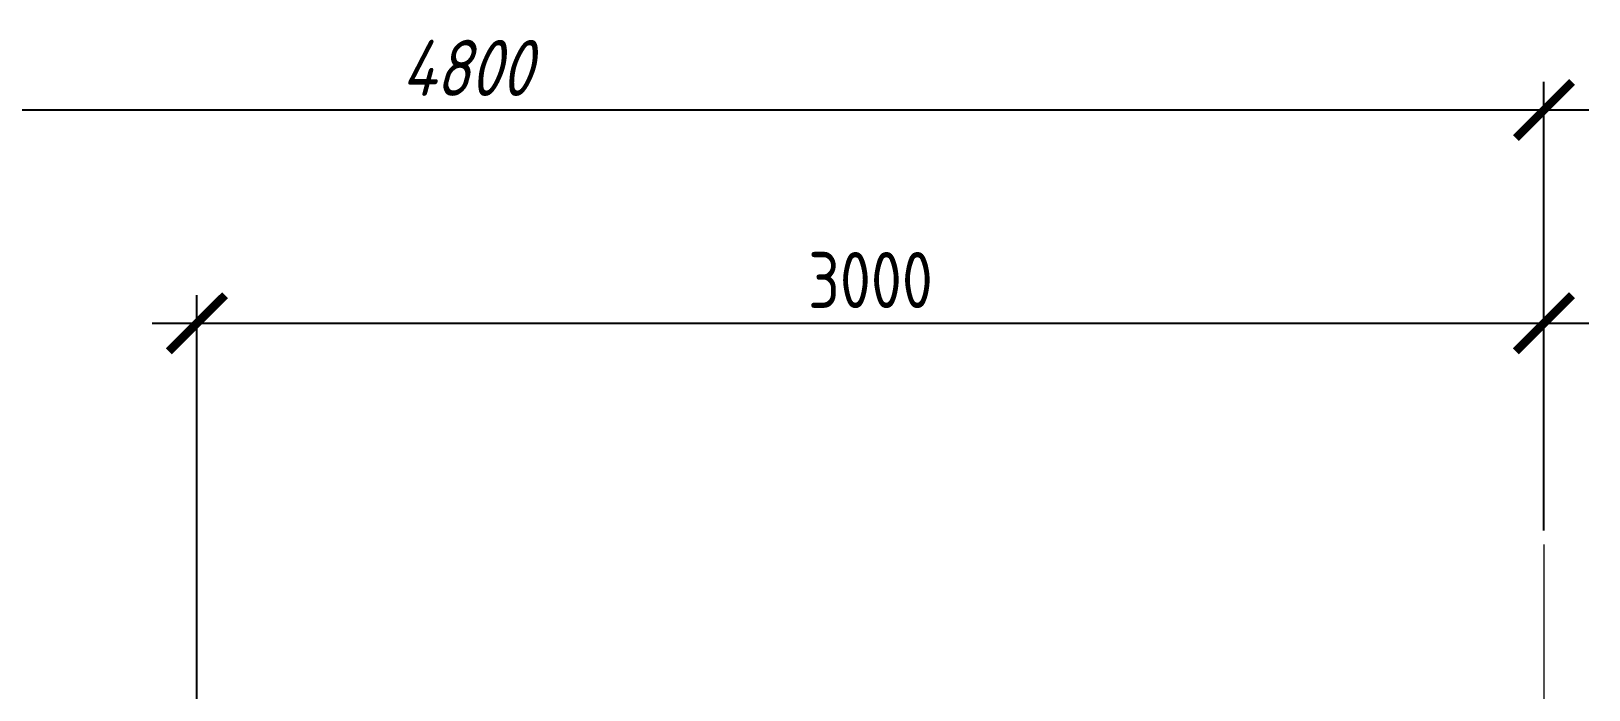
# Model space of a CAD drawing. Extents: x -47970 to 37163, y -191118 to -99096.
# Drawn here: x 30432 to 33901, y -151122 to -149654 of the extents above; entities that cross this region are included whole.
import ezdxf

# ---------------------------------------------------------------- set-up
doc = ezdxf.new("R2010")
doc.units = 0
doc.header["$LTSCALE"] = 45
doc.header["$MEASUREMENT"] = 0
doc.linetypes.add('CENTER', pattern=[2, 1.25, -0.25, 0.25, -0.25])
doc.layers.get('0').update_dxf_attribs({"linetype": 'CONTINUOUS'})
doc.layers.get('Defpoints').update_dxf_attribs({"color": 40, "linetype": 'CONTINUOUS'})
doc.layers.add('оси', color=7, linetype='CENTER', lineweight=13)
doc.layers.add('размеры', color=7, linetype='CONTINUOUS', lineweight=15)
doc.styles.add('ГОСТ 2.304', font='CS_Gost2304.shx')
doc.styles.add('Желдор проект', font='CS_Gost2304.shx', dxfattribs={"oblique": 15})
doc.dimstyles.new('СПДС', dxfattribs={"dimscale": 100, "dimtxt": 2.5, "dimasz": 2.5, "dimexe": 1.25, "dimexo": 0.625, "dimtad": 1, "dimdec": 0, "dimrnd": 0.001, "dimtxsty": 'ГОСТ 2.304', "dimblk": 'ARCHTICK', "dimblk1": 'ARCHTICK', "dimblk2": 'ARCHTICK', "dimcen": 2.5, "dimdle": 2, "dimadec": 0, "dimazin": 2, "dimtfac": 0.75, "dimtdec": 4, "dimtmove": 1, "dimatfit": 3, "dimfxl": 1, "dimtolj": 1, "dimarcsym": 1})

# ---------------------------------------------------------------- blocks, each defined once
blk = doc.blocks.new('_ArchTick')
at = {"color": 0, "linetype": 'ByBlock', "lineweight": 30, "const_width": 0.15}
blk.add_lwpolyline([(-0.5, -0.5), (0.5, 0.5)], dxfattribs=at)
blk = doc.blocks.new('*D289')
at = {"layer": 'Defpoints', "color": 0, "ltscale": 1.111111111111111, "transparency": 16777216}
for p in [(33800.90962047689, -150305.3876393707), (33800.90962047689, -150798.2136072532), (30800.90992955945, -151627.9211501763)]:
    blk.add_point(p, dxfattribs=at)
at = {"layer": 'размеры', "color": 0, "lineweight": -2, "ltscale": 1.111111111111111, "transparency": 16777216}
for p, q in [((30800.90992955945, -151596.6711501763), (30800.90992955945, -150242.8876393707)), ((33800.90962047689, -150766.9636072532), (33800.90962047689, -150242.8876393707)), ((30700.90992955945, -150305.3876393707), (33900.90962047689, -150305.3876393707))]:
    blk.add_line(p, q, dxfattribs=at)
at = {"layer": 'размеры', "color": 0, "lineweight": -2, "ltscale": 1.111111111111111, "transparency": 16777216, "xscale": 125, "yscale": 125, "zscale": 125, "rotation": 180}
blk.add_blockref('_ArchTick', (30800.90992955945, -150305.3876393707), dxfattribs=at)
at = {"layer": 'размеры', "color": 0, "lineweight": -2, "ltscale": 1.111111111111111, "transparency": 16777216, "xscale": 125, "yscale": 125, "zscale": 125}
blk.add_blockref('_ArchTick', (33800.90962047689, -150305.3876393707), dxfattribs=at)
at = {"layer": 'размеры', "color": 0, "ltscale": 1.111111111111111, "transparency": 16777216, "insert": (32300.90977501817, -150209.0488046059), "char_height": 125, "attachment_point": 5, "style": 'ГОСТ 2.304'}
blk.add_mtext('\\A1;3000', dxfattribs=at)
blk = doc.blocks.new('*D290')
at = {"layer": 'Defpoints', "color": 0, "ltscale": 1000, "transparency": 16777216}
for p in [(29001.06507335976, -149830.2280629177), (33800.90962047689, -150305.3876393707), (29001.06507335976, -151842.4099535401)]:
    blk.add_point(p, dxfattribs=at)
at = {"layer": 'размеры', "color": 0, "lineweight": -2, "ltscale": 1000, "transparency": 16777216}
for p, q in [((29001.06507335976, -151811.1599535401), (29001.06507335976, -149767.7280629177)), ((33800.90962047689, -150274.1376393707), (33800.90962047689, -149767.7280629177)), ((33900.90962047689, -149830.2280629177), (28901.06507335976, -149830.2280629177))]:
    blk.add_line(p, q, dxfattribs=at)
at = {"layer": 'размеры', "color": 0, "lineweight": -2, "ltscale": 1000, "transparency": 16777216, "xscale": 125, "yscale": 125, "zscale": 125, "rotation": 180}
blk.add_blockref('_ArchTick', (29001.06507335976, -149830.2280629177), dxfattribs=at)
at = {"layer": 'размеры', "color": 0, "lineweight": -2, "ltscale": 1000, "transparency": 16777216, "xscale": 125, "yscale": 125, "zscale": 125}
blk.add_blockref('_ArchTick', (33800.90962047689, -149830.2280629177), dxfattribs=at)
at = {"layer": 'размеры', "color": 0, "ltscale": 1000, "transparency": 16777216, "insert": (31400.98734691832, -149736.4780629177), "char_height": 125, "attachment_point": 5, "style": 'Желдор проект'}
blk.add_mtext('\\A1;4800', dxfattribs=at)

msp = doc.modelspace()

# ---------------------------------------------------------------- linework, layer by layer
at = {"layer": 'оси', "color": 30, "ltscale": 10, "true_color": 0xff8000}
msp.add_line((33800.90962047689, -150798.2136072532), (33800.90962047689, -156166.2136072532), dxfattribs=at)

# ---------------------------------------------------------------- dimensions: what is measured, and where the dimension line sits
at = {"layer": 'размеры', "ltscale": 1000}
dim = msp.add_linear_dim(base=(29001.06507335976, -149830.2280629177), p1=(33800.90962047689, -150305.3876393707), p2=(29001.06507335976, -151842.4099535401), dimstyle='СПДС', override={"dimscale": 50, "dimlfac": 1, "dimtxsty": 'Желдор проект', "dimblk1": 'ArchTick', "dimblk2": 'ArchTick', "dimsah": 1, "dimfxl": 1.25, "dimtolj": 1}, dxfattribs=at)
dim.commit()
dim.dimension.update_dxf_attribs({"geometry": '*D290', "text_midpoint": (31400.98734691832, -149736.4780629177)})
at = {"layer": 'размеры', "ltscale": 1.111111111111111}
dim = msp.add_linear_dim(base=(33800.90962047689, -150305.3876393707), p1=(30800.90992955945, -151627.9211501763), p2=(33800.90962047689, -150798.2136072532), dimstyle='СПДС', override={"dimscale": 50, "dimlfac": 1, "dimtxsty": 'ГОСТ 2.304', "dimblk1": 'ArchTick', "dimblk2": 'ArchTick', "dimsah": 1, "dimfxl": 1.25, "dimtolj": 1}, dxfattribs=at)
dim.commit()
dim.dimension.update_dxf_attribs({"geometry": '*D289', "text_midpoint": (32300.90977501817, -150209.0488046059)})

doc.saveas('drawing.dxf')
